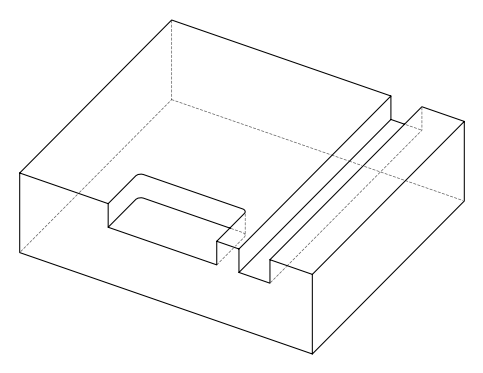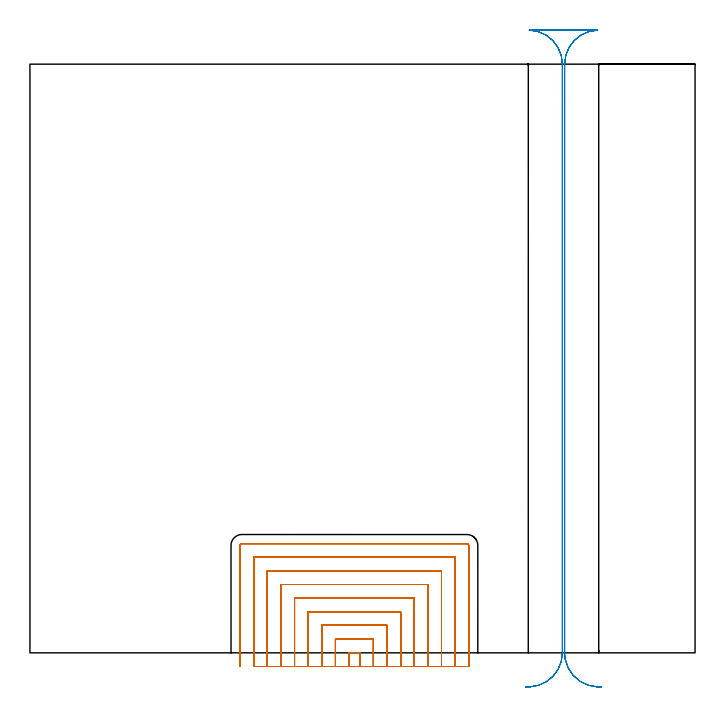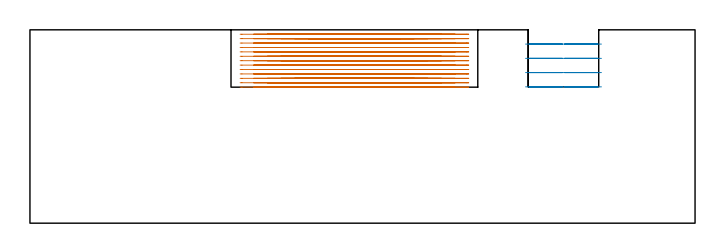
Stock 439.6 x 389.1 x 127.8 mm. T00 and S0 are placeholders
(PLAN: 2 operations, 1 tool changes, 82.7 min)
(1 MILL_SLOT | SLOT_PARTIAL_RECTANGULAR | NXT0201_011 | Follow Part, ap 3, ae 75% | 74.05 min | 482579 mm3)
(2 MILL_RECTANGULAR_SLOT | SLOT_RECTANGULAR | UGT0201_009 | Follow Part, ap 11.25, ae 75% | 8.62 min | 682437 mm3)
(TOOL NXT0201_011 | ENDMILL 12mm [2P460-1200-NA 1630] | D12 FL38 Z6)
(TOOL UGT0201_009 | End Mill 45 mm | D45 FL63 Z6)
(OP 1 MILL_SLOT)
G17 G21 G94 G90
T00 M6
G54
G17 G0 G90 X218. Y-9. S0 M3
G43 Z137.8 H1
Z124.885
G94 G1 Y-6. F250.
Y0.2 F500.
X210.9
Y-6.
Y-9. F250.
X227.
Y-6.
Y9.2 F500.
X201.9
Y-6.
Y-9. F250.
X236.
Y-6.
Y18.2 F500.
X192.9
Y-6.
Y-9. F250.
X245.
Y-6.
Y27.2 F500.
X183.9
Y-6.
Y-9. F250.
X254.
Y-6.
Y36.2 F500.
X174.9
Y-6.
Y-9. F250.
X263.
Y-6.
Y45.2 F500.
X165.9
Y-6.
Y-9. F250.
X272.
Y-6.
Y54.2 F500.
X156.9
Y-6.
Y-9. F250.
X281.
Y-6.
Y63.2 F500.
X147.9
Y-6.
Y-9. F250.
X290.
Y-6.
Y71. F500.
G3 X288.8 Y72.2 R1.2
G1 X140.1
G3 X138.9 Y71. R1.2
G1 Y-6.
Y-9. F250.
G0 X218. Z121.969
G1 Y-6.
Y0.2 F500.
X210.9
Y-6.
Y-9. F250.
X227.
Y-6.
Y9.2 F500.
X201.9
Y-6.
Y-9. F250.
X236.
Y-6.
Y18.2 F500.
X192.9
Y-6.
Y-9. F250.
X245.
Y-6.
Y27.2 F500.
X183.9
Y-6.
Y-9. F250.
X254.
Y-6.
Y36.2 F500.
X174.9
Y-6.
Y-9. F250.
X263.
Y-6.
Y45.2 F500.
X165.9
Y-6.
Y-9. F250.
X272.
Y-6.
Y54.2 F500.
X156.9
Y-6.
Y-9. F250.
X281.
Y-6.
Y63.2 F500.
X147.9
Y-6.
Y-9. F250.
X290.
Y-6.
Y71. F500.
G3 X288.8 Y72.2 R1.2
G1 X140.1
G3 X138.9 Y71. R1.2
G1 Y-6.
Y-9. F250.
G0 X218. Z119.054
G1 Y-6.
Y0.2 F500.
X210.9
Y-6.
Y-9. F250.
X227.
Y-6.
Y9.2 F500.
X201.9
Y-6.
Y-9. F250.
X236.
Y-6.
Y18.2 F500.
X192.9
Y-6.
Y-9. F250.
X245.
Y-6.
Y27.2 F500.
X183.9
Y-6.
Y-9. F250.
X254.
Y-6.
Y36.2 F500.
X174.9
Y-6.
Y-9. F250.
X263.
Y-6.
Y45.2 F500.
X165.9
Y-6.
Y-9. F250.
X272.
Y-6.
Y54.2 F500.
X156.9
Y-6.
Y-9. F250.
X281.
Y-6.
Y63.2 F500.
X147.9
Y-6.
Y-9. F250.
X290.
Y-6.
Y71. F500.
G3 X288.8 Y72.2 R1.2
G1 X140.1
G3 X138.9 Y71. R1.2
G1 Y-6.
Y-9. F250.
G0 X218. Z116.138
G1 Y-6.
Y0.2 F500.
X210.9
Y-6.
Y-9. F250.
X227.
Y-6.
Y9.2 F500.
X201.9
Y-6.
Y-9. F250.
X236.
Y-6.
Y18.2 F500.
X192.9
Y-6.
Y-9. F250.
X245.
Y-6.
Y27.2 F500.
X183.9
Y-6.
Y-9. F250.
X254.
Y-6.
Y36.2 F500.
X174.9
Y-6.
Y-9. F250.
X263.
Y-6.
Y45.2 F500.
X165.9
Y-6.
Y-9. F250.
X272.
Y-6.
Y54.2 F500.
X156.9
Y-6.
Y-9. F250.
X281.
Y-6.
Y63.2 F500.
X147.9
Y-6.
Y-9. F250.
X290.
Y-6.
Y71. F500.
G3 X288.8 Y72.2 R1.2
G1 X140.1
G3 X138.9 Y71. R1.2
G1 Y-6.
Y-9. F250.
G0 X218. Z113.223
G1 Y-6.
Y0.2 F500.
X210.9
Y-6.
Y-9. F250.
X227.
Y-6.
Y9.2 F500.
X201.9
Y-6.
Y-9. F250.
X236.
Y-6.
Y18.2 F500.
X192.9
Y-6.
Y-9. F250.
X245.
Y-6.
Y27.2 F500.
X183.9
Y-6.
Y-9. F250.
X254.
Y-6.
Y36.2 F500.
X174.9
Y-6.
Y-9. F250.
X263.
Y-6.
Y45.2 F500.
X165.9
Y-6.
Y-9. F250.
X272.
Y-6.
Y54.2 F500.
X156.9
Y-6.
Y-9. F250.
X281.
Y-6.
Y63.2 F500.
X147.9
Y-6.
Y-9. F250.
X290.
Y-6.
Y71. F500.
G3 X288.8 Y72.2 R1.2
G1 X140.1
G3 X138.9 Y71. R1.2
G1 Y-6.
Y-9. F250.
G0 X218. Z110.308
G1 Y-6.
Y0.2 F500.
X210.9
Y-6.
Y-9. F250.
X227.
Y-6.
Y9.2 F500.
X201.9
Y-6.
Y-9. F250.
X236.
Y-6.
Y18.2 F500.
X192.9
Y-6.
Y-9. F250.
X245.
Y-6.
Y27.2 F500.
X183.9
Y-6.
Y-9. F250.
X254.
Y-6.
Y36.2 F500.
X174.9
Y-6.
Y-9. F250.
X263.
Y-6.
Y45.2 F500.
X165.9
Y-6.
Y-9. F250.
X272.
Y-6.
Y54.2 F500.
X156.9
Y-6.
Y-9. F250.
X281.
Y-6.
Y63.2 F500.
X147.9
Y-6.
Y-9. F250.
X290.
Y-6.
Y71. F500.
G3 X288.8 Y72.2 R1.2
G1 X140.1
G3 X138.9 Y71. R1.2
G1 Y-6.
Y-9. F250.
G0 X218. Z107.392
G1 Y-6.
Y0.2 F500.
X210.9
Y-6.
Y-9. F250.
X227.
Y-6.
Y9.2 F500.
X201.9
Y-6.
Y-9. F250.
X236.
Y-6.
Y18.2 F500.
X192.9
Y-6.
Y-9. F250.
X245.
Y-6.
Y27.2 F500.
X183.9
Y-6.
Y-9. F250.
X254.
Y-6.
Y36.2 F500.
X174.9
Y-6.
Y-9. F250.
X263.
Y-6.
Y45.2 F500.
X165.9
Y-6.
Y-9. F250.
X272.
Y-6.
Y54.2 F500.
X156.9
Y-6.
Y-9. F250.
X281.
Y-6.
Y63.2 F500.
X147.9
Y-6.
Y-9. F250.
X290.
Y-6.
Y71. F500.
G3 X288.8 Y72.2 R1.2
G1 X140.1
G3 X138.9 Y71. R1.2
G1 Y-6.
Y-9. F250.
G0 X218. Z104.477
G1 Y-6.
Y0.2 F500.
X210.9
Y-6.
Y-9. F250.
X227.
Y-6.
Y9.2 F500.
X201.9
Y-6.
Y-9. F250.
X236.
Y-6.
Y18.2 F500.
X192.9
Y-6.
Y-9. F250.
X245.
Y-6.
Y27.2 F500.
X183.9
Y-6.
Y-9. F250.
X254.
Y-6.
Y36.2 F500.
X174.9
Y-6.
Y-9. F250.
X263.
Y-6.
Y45.2 F500.
X165.9
Y-6.
Y-9. F250.
X272.
Y-6.
Y54.2 F500.
X156.9
Y-6.
Y-9. F250.
X281.
Y-6.
Y63.2 F500.
X147.9
Y-6.
Y-9. F250.
X290.
Y-6.
Y71. F500.
G3 X288.8 Y72.2 R1.2
G1 X140.1
G3 X138.9 Y71. R1.2
G1 Y-6.
Y-9. F250.
G0 X218. Z101.562
G1 Y-6.
Y0.2 F500.
X210.9
Y-6.
Y-9. F250.
X227.
Y-6.
Y9.2 F500.
X201.9
Y-6.
Y-9. F250.
X236.
Y-6.
Y18.2 F500.
X192.9
Y-6.
Y-9. F250.
X245.
Y-6.
Y27.2 F500.
X183.9
Y-6.
Y-9. F250.
X254.
Y-6.
Y36.2 F500.
X174.9
Y-6.
Y-9. F250.
X263.
Y-6.
Y45.2 F500.
X165.9
Y-6.
Y-9. F250.
X272.
Y-6.
Y54.2 F500.
X156.9
Y-6.
Y-9. F250.
X281.
Y-6.
Y63.2 F500.
X147.9
Y-6.
Y-9. F250.
X290.
Y-6.
Y71. F500.
G3 X288.8 Y72.2 R1.2
G1 X140.1
G3 X138.9 Y71. R1.2
G1 Y-6.
Y-9. F250.
G0 X218. Z98.646
G1 Y-6.
Y0.2 F500.
X210.9
Y-6.
Y-9. F250.
X227.
Y-6.
Y9.2 F500.
X201.9
Y-6.
Y-9. F250.
X236.
Y-6.
Y18.2 F500.
X192.9
Y-6.
Y-9. F250.
X245.
Y-6.
Y27.2 F500.
X183.9
Y-6.
Y-9. F250.
X254.
Y-6.
Y36.2 F500.
X174.9
Y-6.
Y-9. F250.
X263.
Y-6.
Y45.2 F500.
X165.9
Y-6.
Y-9. F250.
X272.
Y-6.
Y54.2 F500.
X156.9
Y-6.
Y-9. F250.
X281.
Y-6.
Y63.2 F500.
X147.9
Y-6.
Y-9. F250.
X290.
Y-6.
Y71. F500.
G3 X288.8 Y72.2 R1.2
G1 X140.1
G3 X138.9 Y71. R1.2
G1 Y-6.
Y-9. F250.
G0 X218. Z95.731
G1 Y-6.
Y0.2 F500.
X210.9
Y-6.
Y-9. F250.
X227.
Y-6.
Y9.2 F500.
X201.9
Y-6.
Y-9. F250.
X236.
Y-6.
Y18.2 F500.
X192.9
Y-6.
Y-9. F250.
X245.
Y-6.
Y27.2 F500.
X183.9
Y-6.
Y-9. F250.
X254.
Y-6.
Y36.2 F500.
X174.9
Y-6.
Y-9. F250.
X263.
Y-6.
Y45.2 F500.
X165.9
Y-6.
Y-9. F250.
X272.
Y-6.
Y54.2 F500.
X156.9
Y-6.
Y-9. F250.
X281.
Y-6.
Y63.2 F500.
X147.9
Y-6.
Y-9. F250.
X290.
Y-6.
Y71. F500.
G3 X288.8 Y72.2 R1.2
G1 X140.1
G3 X138.9 Y71. R1.2
G1 Y-6.
Y-9. F250.
G0 X218. Z92.815
G1 Y-6.
Y0.2 F500.
X210.9
Y-6.
Y-9. F250.
X227.
Y-6.
Y9.2 F500.
X201.9
Y-6.
Y-9. F250.
X236.
Y-6.
Y18.2 F500.
X192.9
Y-6.
Y-9. F250.
X245.
Y-6.
Y27.2 F500.
X183.9
Y-6.
Y-9. F250.
X254.
Y-6.
Y36.2 F500.
X174.9
Y-6.
Y-9. F250.
X263.
Y-6.
Y45.2 F500.
X165.9
Y-6.
Y-9. F250.
X272.
Y-6.
Y54.2 F500.
X156.9
Y-6.
Y-9. F250.
X281.
Y-6.
Y63.2 F500.
X147.9
Y-6.
Y-9. F250.
X290.
Y-6.
Y71. F500.
G3 X288.8 Y72.2 R1.2
G1 X140.1
G3 X138.9 Y71. R1.2
G1 Y-6.
Y-9. F250.
G0 X218. Z89.9
G1 Y-6.
Y0.2 F500.
X210.9
Y-6.
Y-9. F250.
X227.
Y-6.
Y9.2 F500.
X201.9
Y-6.
Y-9. F250.
X236.
Y-6.
Y18.2 F500.
X192.9
Y-6.
Y-9. F250.
X245.
Y-6.
Y27.2 F500.
X183.9
Y-6.
Y-9. F250.
X254.
Y-6.
Y36.2 F500.
X174.9
Y-6.
Y-9. F250.
X263.
Y-6.
Y45.2 F500.
X165.9
Y-6.
Y-9. F250.
X272.
Y-6.
Y54.2 F500.
X156.9
Y-6.
Y-9. F250.
X281.
Y-6.
Y63.2 F500.
X147.9
Y-6.
Y-9. F250.
X290.
Y-6.
Y71. F500.
G3 X288.8 Y72.2 R1.2
G1 X140.1
G3 X138.9 Y71. R1.2
G1 Y-6.
Y-9. F250.
G0 Z137.8
M5
M2
(OP 2 MILL_RECTANGULAR_SLOT)
G17 G21 G94 G90
T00 M6
G54
G17 G0 G90 X377.735 Y-22.625 S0 M3
G43 Z137.8 H0
Z118.375
G94 G1 X374.739 Y-22.47 F250.
G2 X353.787 Y-4.157 R22.5 F500.
X353.4 Y0. R22.5 F400.
G1 Y365.819
Y389.1 F500.
G2 X375.229 Y411.59 R22.5
G1 Y411.6
X330.071
Y411.59
G2 X351.9 Y389.1 R22.5
G1 Y0.
G2 X330.561 Y-22.47 R22.5
G1 X327.565 Y-22.625 F250.
G0 X377.735 Z108.95
G1 X374.739 Y-22.47
G2 X353.787 Y-4.157 R22.5 F500.
X353.4 Y0. R22.5 F385.
G1 Y365.819
Y389.1 F500.
G2 X375.229 Y411.59 R22.5
G1 Y411.6
X330.071
Y411.59
G2 X351.9 Y389.1 R22.5
G1 Y0.
G2 X330.561 Y-22.47 R22.5
G1 X327.565 Y-22.625 F250.
G0 X377.735 Z99.525
G1 X374.739 Y-22.47
G2 X353.787 Y-4.157 R22.5 F500.
X353.4 Y0. R22.5 F385.
G1 Y365.819
Y389.1 F500.
G2 X375.229 Y411.59 R22.5
G1 Y411.6
X330.071
Y411.59
G2 X351.9 Y389.1 R22.5
G1 Y0.
G2 X330.561 Y-22.47 R22.5
G1 X327.565 Y-22.625 F250.
G0 X377.735 Z90.1
G1 X374.739 Y-22.47
G2 X353.787 Y-4.157 R22.5 F500.
X353.4 Y0. R22.5 F400.
G1 Y365.819
Y389.1 F500.
G2 X375.229 Y411.59 R22.5
G1 Y411.6
X330.071
Y411.59
G2 X351.9 Y389.1 R22.5
G1 Y0.
G2 X330.561 Y-22.47 R22.5
G1 X327.565 Y-22.625 F250.
G0 Z137.8
M5
M2
